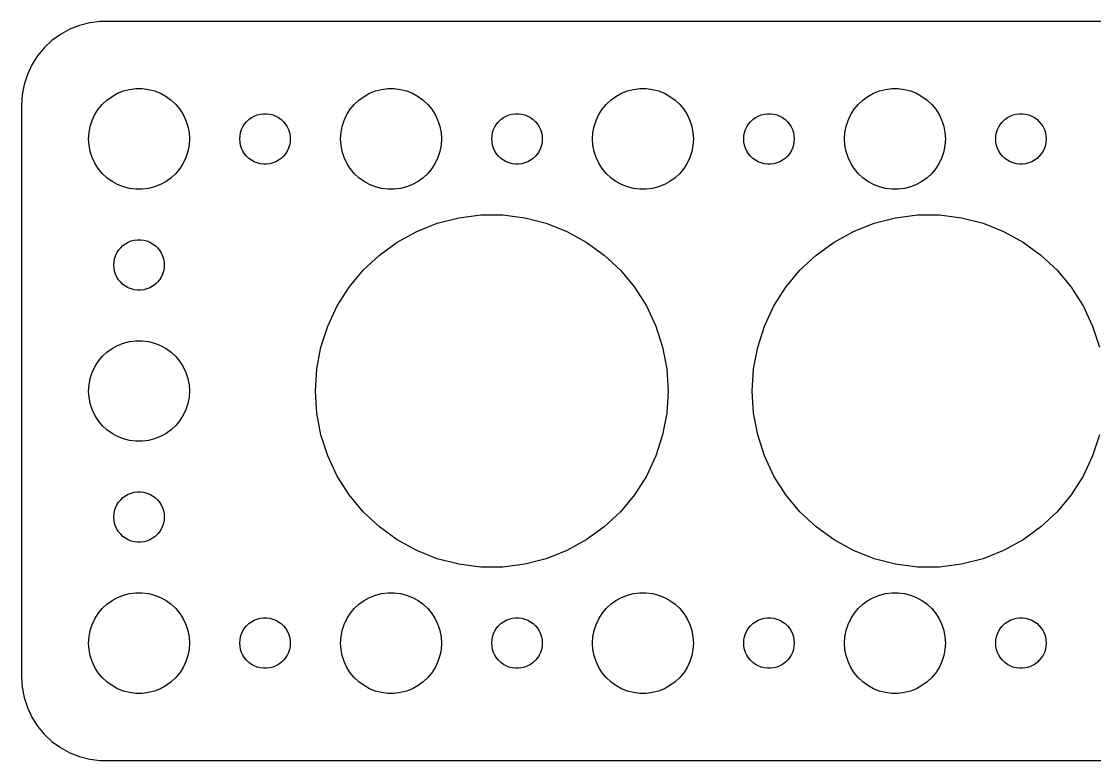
# Model space of a CAD drawing. Header units: metres. Extents: x -67 to 67, y 32 to 76.
# Drawn here: x -67 to -3.1, y 32 to 76 of the extents above; entities that cross this region are included whole.
import ezdxf

# ---------------------------------------------------------------- set-up
doc = ezdxf.new("R2010")
doc.units = ezdxf.units.M

msp = doc.modelspace()

# ---------------------------------------------------------------- linework, layer by layer
for p, q in [((-64.1289, 75.5241), (-64.6791, 75.2216)), ((-63.5451, 75.7553), (-64.1289, 75.5241)), ((-62.9369, 75.9114), (-63.5451, 75.7553)), ((-62.3139, 75.9901), (-62.9369, 75.9114)), ((62.3139, 75.9901), (-62.3139, 75.9901)), ((-65.1871, 74.8526), (-65.6448, 74.4227)), ((-64.6791, 75.2216), (-65.1871, 74.8526)), ((-65.6448, 74.4227), (-66.0451, 73.9389)), ((-66.0451, 73.9389), (-66.3815, 73.4088)), ((-66.6489, 72.8406), (-66.8429, 72.2434)), ((-66.3815, 73.4088), (-66.6489, 72.8406)), ((-66.8429, 72.2434), (-66.9606, 71.6267)), ((-66.9606, 71.6267), (-67, 71)), ((-61.6075, 71.533), (-61.2773, 71.7145)), ((-61.2773, 71.7145), (-60.927, 71.8532)), ((-60.927, 71.8532), (-60.5621, 71.9469)), ((-60.5621, 71.9469), (-60.1884, 71.9941)), ((-60.1884, 71.9941), (-59.8116, 71.9941)), ((-59.8116, 71.9941), (-59.4379, 71.9469)), ((-59.4379, 71.9469), (-59.0729, 71.8532)), ((-59.0729, 71.8532), (-58.7227, 71.7145)), ((-58.7227, 71.7145), (-58.3925, 71.533)), ((-46.6075, 71.533), (-46.2773, 71.7145)), ((-46.2773, 71.7145), (-45.927, 71.8532)), ((-45.927, 71.8532), (-45.5621, 71.9469)), ((-45.5621, 71.9469), (-45.1884, 71.9941)), ((-45.1884, 71.9941), (-44.8116, 71.9941)), ((-44.8116, 71.9941), (-44.4379, 71.9469)), ((-44.4379, 71.9469), (-44.0729, 71.8532)), ((-44.0729, 71.8532), (-43.7227, 71.7145)), ((-43.7227, 71.7145), (-43.3925, 71.533)), ((-31.6075, 71.533), (-31.2773, 71.7145)), ((-31.2773, 71.7145), (-30.927, 71.8532)), ((-30.927, 71.8532), (-30.5621, 71.9469)), ((-30.5621, 71.9469), (-30.1884, 71.9941)), ((-30.1884, 71.9941), (-29.8116, 71.9941)), ((-29.8116, 71.9941), (-29.4379, 71.9469)), ((-29.4379, 71.9469), (-29.0729, 71.8532)), ((-29.0729, 71.8532), (-28.7227, 71.7145)), ((-28.7227, 71.7145), (-28.3925, 71.533)), ((-16.6075, 71.533), (-16.2773, 71.7145)), ((-16.2773, 71.7145), (-15.927, 71.8532)), ((-15.927, 71.8532), (-15.5621, 71.9469)), ((-15.5621, 71.9469), (-15.1884, 71.9941)), ((-15.1884, 71.9941), (-14.8116, 71.9941)), ((-14.8116, 71.9941), (-14.4379, 71.9469)), ((-14.4379, 71.9469), (-14.0729, 71.8532)), ((-14.0729, 71.8532), (-13.7227, 71.7145)), ((-13.7227, 71.7145), (-13.3925, 71.533)), ((-67, 71), (-67, 37)), ((-62.427, 70.7634), (-62.1869, 71.0536)), ((-62.1869, 71.0536), (-61.9123, 71.3115)), ((-61.9123, 71.3115), (-61.6075, 71.533)), ((-58.3925, 71.533), (-58.0877, 71.3115)), ((-58.0877, 71.3115), (-57.8131, 71.0536)), ((-57.8131, 71.0536), (-57.5729, 70.7634)), ((-47.427, 70.7634), (-47.1869, 71.0536)), ((-47.1869, 71.0536), (-46.9123, 71.3115)), ((-46.9123, 71.3115), (-46.6075, 71.533)), ((-43.3925, 71.533), (-43.0877, 71.3115)), ((-43.0877, 71.3115), (-42.8131, 71.0536)), ((-42.8131, 71.0536), (-42.5729, 70.7634)), ((-32.427, 70.7634), (-32.1869, 71.0536)), ((-32.1869, 71.0536), (-31.9123, 71.3115)), ((-31.9123, 71.3115), (-31.6075, 71.533)), ((-28.3925, 71.533), (-28.0877, 71.3115)), ((-28.0877, 71.3115), (-27.8131, 71.0536)), ((-27.8131, 71.0536), (-27.5729, 70.7634)), ((-17.427, 70.7634), (-17.1869, 71.0536)), ((-17.1869, 71.0536), (-16.9123, 71.3115)), ((-16.9123, 71.3115), (-16.6075, 71.533)), ((-13.3925, 71.533), (-13.0877, 71.3115)), ((-13.0877, 71.3115), (-12.8131, 71.0536)), ((-12.8131, 71.0536), (-12.5729, 70.7634)), ((-62.7893, 70.1044), (-62.6289, 70.4453)), ((-62.6289, 70.4453), (-62.427, 70.7634)), ((-57.5729, 70.7634), (-57.3711, 70.4453)), ((-57.3711, 70.4453), (-57.2107, 70.1044)), ((-53.3037, 70.2665), (-53.1387, 70.3572)), ((-53.1387, 70.3572), (-52.9635, 70.4266)), ((-52.9635, 70.4266), (-52.7811, 70.4734)), ((-52.7811, 70.4734), (-52.5942, 70.497)), ((-52.5942, 70.497), (-52.4058, 70.497)), ((-52.4058, 70.497), (-52.2189, 70.4734)), ((-52.2189, 70.4734), (-52.0365, 70.4266)), ((-52.0365, 70.4266), (-51.8613, 70.3572)), ((-51.8613, 70.3572), (-51.6963, 70.2665)), ((-47.7893, 70.1044), (-47.6289, 70.4453)), ((-47.6289, 70.4453), (-47.427, 70.7634)), ((-42.5729, 70.7634), (-42.3711, 70.4453)), ((-42.3711, 70.4453), (-42.2107, 70.1044)), ((-38.3037, 70.2665), (-38.1387, 70.3572)), ((-38.1387, 70.3572), (-37.9635, 70.4266)), ((-37.9635, 70.4266), (-37.7811, 70.4734)), ((-37.7811, 70.4734), (-37.5942, 70.497)), ((-37.5942, 70.497), (-37.4058, 70.497)), ((-37.4058, 70.497), (-37.2189, 70.4734)), ((-37.2189, 70.4734), (-37.0365, 70.4266)), ((-37.0365, 70.4266), (-36.8613, 70.3572)), ((-36.8613, 70.3572), (-36.6963, 70.2665)), ((-32.7893, 70.1044), (-32.6289, 70.4453)), ((-32.6289, 70.4453), (-32.427, 70.7634)), ((-27.5729, 70.7634), (-27.3711, 70.4453)), ((-27.3711, 70.4453), (-27.2107, 70.1044)), ((-23.3037, 70.2665), (-23.1387, 70.3572)), ((-23.1387, 70.3572), (-22.9635, 70.4266)), ((-22.9635, 70.4266), (-22.7811, 70.4734)), ((-22.7811, 70.4734), (-22.5942, 70.497)), ((-22.5942, 70.497), (-22.4058, 70.497)), ((-22.4058, 70.497), (-22.2189, 70.4734)), ((-22.2189, 70.4734), (-22.0365, 70.4266)), ((-22.0365, 70.4266), (-21.8613, 70.3572)), ((-21.8613, 70.3572), (-21.6963, 70.2665)), ((-17.7893, 70.1044), (-17.6289, 70.4453)), ((-17.6289, 70.4453), (-17.427, 70.7634)), ((-12.5729, 70.7634), (-12.3711, 70.4453)), ((-12.3711, 70.4453), (-12.2107, 70.1044)), ((-8.30373, 70.2665), (-8.13866, 70.3572)), ((-8.13866, 70.3572), (-7.96352, 70.4266)), ((-7.96352, 70.4266), (-7.78107, 70.4734)), ((-7.78107, 70.4734), (-7.59418, 70.497)), ((-7.59418, 70.497), (-7.40581, 70.497)), ((-7.40581, 70.497), (-7.21892, 70.4734)), ((-7.21892, 70.4734), (-7.03647, 70.4266)), ((-7.03647, 70.4266), (-6.86133, 70.3572)), ((-6.86133, 70.3572), (-6.69626, 70.2665)), ((-62.9763, 69.376), (-62.9057, 69.7461)), ((-62.9057, 69.7461), (-62.7893, 70.1044)), ((-57.2107, 70.1044), (-57.0942, 69.7461)), ((-57.0942, 69.7461), (-57.0237, 69.376)), ((-53.8947, 69.5522), (-53.8145, 69.7226)), ((-53.8145, 69.7226), (-53.7135, 69.8817)), ((-53.7135, 69.8817), (-53.5934, 70.0268)), ((-53.5934, 70.0268), (-53.4561, 70.1558)), ((-53.4561, 70.1558), (-53.3037, 70.2665)), ((-51.6963, 70.2665), (-51.5439, 70.1558)), ((-51.5439, 70.1558), (-51.4065, 70.0268)), ((-51.4065, 70.0268), (-51.2865, 69.8817)), ((-51.2865, 69.8817), (-51.1855, 69.7226)), ((-51.1855, 69.7226), (-51.1053, 69.5522)), ((-47.9763, 69.376), (-47.9057, 69.7461)), ((-47.9057, 69.7461), (-47.7893, 70.1044)), ((-42.2107, 70.1044), (-42.0942, 69.7461)), ((-42.0942, 69.7461), (-42.0237, 69.376)), ((-38.8947, 69.5522), (-38.8145, 69.7226)), ((-38.8145, 69.7226), (-38.7135, 69.8817)), ((-38.7135, 69.8817), (-38.5934, 70.0268)), ((-38.5934, 70.0268), (-38.4561, 70.1558)), ((-38.4561, 70.1558), (-38.3037, 70.2665)), ((-36.6963, 70.2665), (-36.5439, 70.1558)), ((-36.5439, 70.1558), (-36.4065, 70.0268)), ((-36.4065, 70.0268), (-36.2865, 69.8817)), ((-36.2865, 69.8817), (-36.1855, 69.7226)), ((-36.1855, 69.7226), (-36.1053, 69.5522)), ((-32.9763, 69.376), (-32.9057, 69.7461)), ((-32.9057, 69.7461), (-32.7893, 70.1044)), ((-27.2107, 70.1044), (-27.0942, 69.7461)), ((-27.0942, 69.7461), (-27.0237, 69.376)), ((-23.8947, 69.5522), (-23.8145, 69.7226)), ((-23.8145, 69.7226), (-23.7135, 69.8817)), ((-23.7135, 69.8817), (-23.5934, 70.0268)), ((-23.5934, 70.0268), (-23.4561, 70.1558)), ((-23.4561, 70.1558), (-23.3037, 70.2665)), ((-21.6963, 70.2665), (-21.5439, 70.1558)), ((-21.5439, 70.1558), (-21.4065, 70.0268)), ((-21.4065, 70.0268), (-21.2865, 69.8817)), ((-21.2865, 69.8817), (-21.1855, 69.7226)), ((-21.1855, 69.7226), (-21.1053, 69.5522)), ((-17.9763, 69.376), (-17.9057, 69.7461)), ((-17.9057, 69.7461), (-17.7893, 70.1044)), ((-12.2107, 70.1044), (-12.0942, 69.7461)), ((-12.0942, 69.7461), (-12.0237, 69.376)), ((-8.89465, 69.5522), (-8.81445, 69.7226)), ((-8.81445, 69.7226), (-8.71352, 69.8817)), ((-8.71352, 69.8817), (-8.59344, 70.0268)), ((-8.59344, 70.0268), (-8.45613, 70.1558)), ((-8.45613, 70.1558), (-8.30373, 70.2665)), ((-6.69626, 70.2665), (-6.54385, 70.1558)), ((-6.54385, 70.1558), (-6.40654, 70.0268)), ((-6.40654, 70.0268), (-6.28647, 69.8817)), ((-6.28647, 69.8817), (-6.18553, 69.7226)), ((-6.18553, 69.7226), (-6.10533, 69.5522)), ((-63, 69), (-62.9763, 69.376)), ((-62.9763, 68.624), (-63, 69)), ((-57.0237, 69.376), (-57, 69)), ((-57, 69), (-57.0237, 68.624)), ((-54, 69), (-53.9882, 69.188)), ((-53.9882, 68.812), (-54, 69)), ((-53.9882, 69.188), (-53.9529, 69.373)), ((-53.9529, 69.373), (-53.8947, 69.5522)), ((-51.1053, 69.5522), (-51.0471, 69.373)), ((-51.0471, 69.373), (-51.0118, 69.188)), ((-51.0118, 69.188), (-51, 69)), ((-51, 69), (-51.0118, 68.812)), ((-48, 69), (-47.9763, 69.376)), ((-47.9763, 68.624), (-48, 69)), ((-42.0237, 69.376), (-42, 69)), ((-42, 69), (-42.0237, 68.624)), ((-39, 69), (-38.9882, 69.188)), ((-38.9882, 68.812), (-39, 69)), ((-38.9882, 69.188), (-38.9529, 69.373)), ((-38.9529, 69.373), (-38.8947, 69.5522)), ((-36.1053, 69.5522), (-36.0471, 69.373)), ((-36.0471, 69.373), (-36.0118, 69.188)), ((-36.0118, 69.188), (-36, 69)), ((-36, 69), (-36.0118, 68.812)), ((-33, 69), (-32.9763, 69.376)), ((-32.9763, 68.624), (-33, 69)), ((-27.0237, 69.376), (-27, 69)), ((-27, 69), (-27.0237, 68.624)), ((-24, 69), (-23.9882, 69.188)), ((-23.9882, 68.812), (-24, 69)), ((-23.9882, 69.188), (-23.9529, 69.373)), ((-23.9529, 69.373), (-23.8947, 69.5522)), ((-21.1053, 69.5522), (-21.0471, 69.373)), ((-21.0471, 69.373), (-21.0118, 69.188)), ((-21.0118, 69.188), (-21, 69)), ((-21, 69), (-21.0118, 68.812)), ((-18, 69), (-17.9763, 69.376)), ((-17.9763, 68.624), (-18, 69)), ((-12.0237, 69.376), (-12, 69)), ((-12, 69), (-12.0237, 68.624)), ((-9, 69), (-8.98816, 69.188)), ((-8.98816, 68.812), (-9, 69)), ((-8.98816, 69.188), (-8.95287, 69.373)), ((-8.95287, 69.373), (-8.89465, 69.5522)), ((-6.10533, 69.5522), (-6.04712, 69.373)), ((-6.04712, 69.373), (-6.01183, 69.188)), ((-6.01183, 69.188), (-6, 69)), ((-6, 69), (-6.01183, 68.812)), ((-62.9057, 68.2539), (-62.9763, 68.624)), ((-57.0237, 68.624), (-57.0942, 68.2539)), ((-53.9529, 68.627), (-53.9882, 68.812)), ((-53.8947, 68.4478), (-53.9529, 68.627)), ((-53.8145, 68.2774), (-53.8947, 68.4478)), ((-51.1053, 68.4478), (-51.1855, 68.2774)), ((-51.0471, 68.627), (-51.1053, 68.4478)), ((-51.0118, 68.812), (-51.0471, 68.627)), ((-47.9057, 68.2539), (-47.9763, 68.624)), ((-42.0237, 68.624), (-42.0942, 68.2539)), ((-38.9529, 68.627), (-38.9882, 68.812)), ((-38.8947, 68.4478), (-38.9529, 68.627)), ((-38.8145, 68.2774), (-38.8947, 68.4478)), ((-36.1053, 68.4478), (-36.1855, 68.2774)), ((-36.0471, 68.627), (-36.1053, 68.4478)), ((-36.0118, 68.812), (-36.0471, 68.627)), ((-32.9057, 68.2539), (-32.9763, 68.624)), ((-27.0237, 68.624), (-27.0942, 68.2539)), ((-23.9529, 68.627), (-23.9882, 68.812)), ((-23.8947, 68.4478), (-23.9529, 68.627)), ((-23.8145, 68.2774), (-23.8947, 68.4478)), ((-21.1053, 68.4478), (-21.1855, 68.2774)), ((-21.0471, 68.627), (-21.1053, 68.4478)), ((-21.0118, 68.812), (-21.0471, 68.627)), ((-17.9057, 68.2539), (-17.9763, 68.624)), ((-12.0237, 68.624), (-12.0942, 68.2539)), ((-8.95287, 68.627), (-8.98816, 68.812)), ((-8.89465, 68.4478), (-8.95287, 68.627)), ((-8.81445, 68.2774), (-8.89465, 68.4478)), ((-6.10533, 68.4478), (-6.18553, 68.2774)), ((-6.04712, 68.627), (-6.10533, 68.4478)), ((-6.01183, 68.812), (-6.04712, 68.627)), ((-62.7893, 67.8956), (-62.9057, 68.2539)), ((-62.6289, 67.5547), (-62.7893, 67.8956)), ((-57.2107, 67.8956), (-57.3711, 67.5547)), ((-57.0942, 68.2539), (-57.2107, 67.8956)), ((-53.7135, 68.1183), (-53.8145, 68.2774)), ((-53.5934, 67.9732), (-53.7135, 68.1183)), ((-53.4561, 67.8442), (-53.5934, 67.9732)), ((-53.3037, 67.7335), (-53.4561, 67.8442)), ((-53.1387, 67.6427), (-53.3037, 67.7335)), ((-51.6963, 67.7335), (-51.8613, 67.6427)), ((-51.5439, 67.8442), (-51.6963, 67.7335)), ((-51.4065, 67.9732), (-51.5439, 67.8442)), ((-51.2865, 68.1183), (-51.4065, 67.9732)), ((-51.1855, 68.2774), (-51.2865, 68.1183)), ((-47.7893, 67.8956), (-47.9057, 68.2539)), ((-47.6289, 67.5547), (-47.7893, 67.8956)), ((-42.2107, 67.8956), (-42.3711, 67.5547)), ((-42.0942, 68.2539), (-42.2107, 67.8956)), ((-38.7135, 68.1183), (-38.8145, 68.2774)), ((-38.5934, 67.9732), (-38.7135, 68.1183)), ((-38.4561, 67.8442), (-38.5934, 67.9732)), ((-38.3037, 67.7335), (-38.4561, 67.8442)), ((-38.1387, 67.6427), (-38.3037, 67.7335)), ((-36.6963, 67.7335), (-36.8613, 67.6427)), ((-36.5439, 67.8442), (-36.6963, 67.7335)), ((-36.4065, 67.9732), (-36.5439, 67.8442)), ((-36.2865, 68.1183), (-36.4065, 67.9732)), ((-36.1855, 68.2774), (-36.2865, 68.1183)), ((-32.7893, 67.8956), (-32.9057, 68.2539)), ((-32.6289, 67.5547), (-32.7893, 67.8956)), ((-27.2107, 67.8956), (-27.3711, 67.5547)), ((-27.0942, 68.2539), (-27.2107, 67.8956)), ((-23.7135, 68.1183), (-23.8145, 68.2774)), ((-23.5934, 67.9732), (-23.7135, 68.1183)), ((-23.4561, 67.8442), (-23.5934, 67.9732)), ((-23.3037, 67.7335), (-23.4561, 67.8442)), ((-23.1387, 67.6427), (-23.3037, 67.7335)), ((-21.6963, 67.7335), (-21.8613, 67.6427)), ((-21.5439, 67.8442), (-21.6963, 67.7335)), ((-21.4065, 67.9732), (-21.5439, 67.8442)), ((-21.2865, 68.1183), (-21.4065, 67.9732)), ((-21.1855, 68.2774), (-21.2865, 68.1183)), ((-17.7893, 67.8956), (-17.9057, 68.2539)), ((-17.6289, 67.5547), (-17.7893, 67.8956)), ((-12.2107, 67.8956), (-12.3711, 67.5547)), ((-12.0942, 68.2539), (-12.2107, 67.8956)), ((-8.71352, 68.1183), (-8.81445, 68.2774)), ((-8.59344, 67.9732), (-8.71352, 68.1183)), ((-8.45613, 67.8442), (-8.59344, 67.9732)), ((-8.30373, 67.7335), (-8.45613, 67.8442)), ((-8.13866, 67.6427), (-8.30373, 67.7335)), ((-6.69626, 67.7335), (-6.86133, 67.6427)), ((-6.54385, 67.8442), (-6.69626, 67.7335)), ((-6.40654, 67.9732), (-6.54385, 67.8442)), ((-6.28647, 68.1183), (-6.40654, 67.9732)), ((-6.18553, 68.2774), (-6.28647, 68.1183)), ((-62.427, 67.2366), (-62.6289, 67.5547)), ((-62.1869, 66.9464), (-62.427, 67.2366)), ((-57.5729, 67.2366), (-57.8131, 66.9464)), ((-57.3711, 67.5547), (-57.5729, 67.2366)), ((-52.9635, 67.5734), (-53.1387, 67.6427)), ((-52.7811, 67.5266), (-52.9635, 67.5734)), ((-52.5942, 67.5029), (-52.7811, 67.5266)), ((-52.4058, 67.5029), (-52.5942, 67.5029)), ((-52.2189, 67.5266), (-52.4058, 67.5029)), ((-52.0365, 67.5734), (-52.2189, 67.5266)), ((-51.8613, 67.6427), (-52.0365, 67.5734)), ((-47.427, 67.2366), (-47.6289, 67.5547)), ((-47.1869, 66.9464), (-47.427, 67.2366)), ((-42.5729, 67.2366), (-42.8131, 66.9464)), ((-42.3711, 67.5547), (-42.5729, 67.2366)), ((-37.9635, 67.5734), (-38.1387, 67.6427)), ((-37.7811, 67.5266), (-37.9635, 67.5734)), ((-37.5942, 67.5029), (-37.7811, 67.5266)), ((-37.4058, 67.5029), (-37.5942, 67.5029)), ((-37.2189, 67.5266), (-37.4058, 67.5029)), ((-37.0365, 67.5734), (-37.2189, 67.5266)), ((-36.8613, 67.6427), (-37.0365, 67.5734)), ((-32.427, 67.2366), (-32.6289, 67.5547)), ((-32.1869, 66.9464), (-32.427, 67.2366)), ((-27.5729, 67.2366), (-27.8131, 66.9464)), ((-27.3711, 67.5547), (-27.5729, 67.2366)), ((-22.9635, 67.5734), (-23.1387, 67.6427)), ((-22.7811, 67.5266), (-22.9635, 67.5734)), ((-22.5942, 67.5029), (-22.7811, 67.5266)), ((-22.4058, 67.5029), (-22.5942, 67.5029)), ((-22.2189, 67.5266), (-22.4058, 67.5029)), ((-22.0365, 67.5734), (-22.2189, 67.5266)), ((-21.8613, 67.6427), (-22.0365, 67.5734)), ((-17.427, 67.2366), (-17.6289, 67.5547)), ((-17.1869, 66.9464), (-17.427, 67.2366)), ((-12.5729, 67.2366), (-12.8131, 66.9464)), ((-12.3711, 67.5547), (-12.5729, 67.2366)), ((-7.96352, 67.5734), (-8.13866, 67.6427)), ((-7.78107, 67.5266), (-7.96352, 67.5734)), ((-7.59418, 67.5029), (-7.78107, 67.5266)), ((-7.40581, 67.5029), (-7.59418, 67.5029)), ((-7.21892, 67.5266), (-7.40581, 67.5029)), ((-7.03647, 67.5734), (-7.21892, 67.5266)), ((-6.86133, 67.6427), (-7.03647, 67.5734)), ((-61.9123, 66.6884), (-62.1869, 66.9464)), ((-61.6075, 66.467), (-61.9123, 66.6884)), ((-61.2773, 66.2855), (-61.6075, 66.467)), ((-58.3925, 66.467), (-58.7227, 66.2855)), ((-58.0877, 66.6884), (-58.3925, 66.467)), ((-57.8131, 66.9464), (-58.0877, 66.6884)), ((-46.9123, 66.6884), (-47.1869, 66.9464)), ((-46.6075, 66.467), (-46.9123, 66.6884)), ((-46.2773, 66.2855), (-46.6075, 66.467)), ((-43.3925, 66.467), (-43.7227, 66.2855)), ((-43.0877, 66.6884), (-43.3925, 66.467)), ((-42.8131, 66.9464), (-43.0877, 66.6884)), ((-31.9123, 66.6884), (-32.1869, 66.9464)), ((-31.6075, 66.467), (-31.9123, 66.6884)), ((-31.2773, 66.2855), (-31.6075, 66.467)), ((-28.3925, 66.467), (-28.7227, 66.2855)), ((-28.0877, 66.6884), (-28.3925, 66.467)), ((-27.8131, 66.9464), (-28.0877, 66.6884)), ((-16.9123, 66.6884), (-17.1869, 66.9464)), ((-16.6075, 66.467), (-16.9123, 66.6884)), ((-16.2773, 66.2855), (-16.6075, 66.467)), ((-13.3925, 66.467), (-13.7227, 66.2855)), ((-13.0877, 66.6884), (-13.3925, 66.467)), ((-12.8131, 66.9464), (-13.0877, 66.6884)), ((-60.927, 66.1468), (-61.2773, 66.2855)), ((-60.5621, 66.0531), (-60.927, 66.1468)), ((-60.1884, 66.0059), (-60.5621, 66.0531)), ((-59.8116, 66.0059), (-60.1884, 66.0059)), ((-59.4379, 66.0531), (-59.8116, 66.0059)), ((-59.0729, 66.1468), (-59.4379, 66.0531)), ((-58.7227, 66.2855), (-59.0729, 66.1468)), ((-45.927, 66.1468), (-46.2773, 66.2855)), ((-45.5621, 66.0531), (-45.927, 66.1468)), ((-45.1884, 66.0059), (-45.5621, 66.0531)), ((-44.8116, 66.0059), (-45.1884, 66.0059)), ((-44.4379, 66.0531), (-44.8116, 66.0059)), ((-44.0729, 66.1468), (-44.4379, 66.0531)), ((-43.7227, 66.2855), (-44.0729, 66.1468)), ((-30.927, 66.1468), (-31.2773, 66.2855)), ((-30.5621, 66.0531), (-30.927, 66.1468)), ((-30.1884, 66.0059), (-30.5621, 66.0531)), ((-29.8116, 66.0059), (-30.1884, 66.0059)), ((-29.4379, 66.0531), (-29.8116, 66.0059)), ((-29.0729, 66.1468), (-29.4379, 66.0531)), ((-28.7227, 66.2855), (-29.0729, 66.1468)), ((-15.927, 66.1468), (-16.2773, 66.2855)), ((-15.5621, 66.0531), (-15.927, 66.1468)), ((-15.1884, 66.0059), (-15.5621, 66.0531)), ((-14.8116, 66.0059), (-15.1884, 66.0059)), ((-14.4379, 66.0531), (-14.8116, 66.0059)), ((-14.0729, 66.1468), (-14.4379, 66.0531)), ((-13.7227, 66.2855), (-14.0729, 66.1468)), ((-43.4707, 63.5007), (-42.2447, 63.9861)), ((-42.2447, 63.9861), (-40.9675, 64.314)), ((-40.9675, 64.314), (-39.6593, 64.4793)), ((-39.6593, 64.4793), (-38.3407, 64.4793)), ((-38.3407, 64.4793), (-37.0325, 64.314)), ((-37.0325, 64.314), (-35.7553, 63.9861)), ((-35.7553, 63.9861), (-34.5293, 63.5007)), ((-17.4707, 63.5007), (-16.2447, 63.9861)), ((-16.2447, 63.9861), (-14.9675, 64.314)), ((-14.9675, 64.314), (-13.6593, 64.4793)), ((-13.6593, 64.4793), (-12.3407, 64.4793)), ((-12.3407, 64.4793), (-11.0325, 64.314)), ((-11.0325, 64.314), (-9.75531, 63.9861)), ((-9.75531, 63.9861), (-8.52931, 63.5007)), ((-44.6262, 62.8654), (-43.4707, 63.5007)), ((-34.5293, 63.5007), (-33.3738, 62.8654)), ((-18.6262, 62.8654), (-17.4707, 63.5007)), ((-8.52931, 63.5007), (-7.37381, 62.8654)), ((-61.0934, 62.5268), (-60.9561, 62.6558)), ((-60.9561, 62.6558), (-60.8037, 62.7665)), ((-60.8037, 62.7665), (-60.6387, 62.8572)), ((-60.6387, 62.8572), (-60.4635, 62.9266)), ((-60.4635, 62.9266), (-60.2811, 62.9734)), ((-60.2811, 62.9734), (-60.0942, 62.997)), ((-60.0942, 62.997), (-59.9058, 62.997)), ((-59.9058, 62.997), (-59.7189, 62.9734)), ((-59.7189, 62.9734), (-59.5365, 62.9266)), ((-59.5365, 62.9266), (-59.3613, 62.8572)), ((-59.3613, 62.8572), (-59.1963, 62.7665)), ((-59.1963, 62.7665), (-59.0439, 62.6558)), ((-59.0439, 62.6558), (-58.9065, 62.5268)), ((-45.6929, 62.0904), (-44.6262, 62.8654)), ((-33.3738, 62.8654), (-32.307, 62.0904)), ((-19.6929, 62.0904), (-18.6262, 62.8654)), ((-7.37381, 62.8654), (-6.30704, 62.0904)), ((-61.4529, 61.873), (-61.3947, 62.0522)), ((-61.3947, 62.0522), (-61.3145, 62.2226)), ((-61.3145, 62.2226), (-61.2135, 62.3817)), ((-61.2135, 62.3817), (-61.0934, 62.5268)), ((-58.9065, 62.5268), (-58.7865, 62.3817)), ((-58.7865, 62.3817), (-58.6855, 62.2226)), ((-58.6855, 62.2226), (-58.6053, 62.0522)), ((-58.6053, 62.0522), (-58.5471, 61.873)), ((-46.6542, 61.1877), (-45.6929, 62.0904)), ((-32.307, 62.0904), (-31.3458, 61.1877)), ((-20.6542, 61.1877), (-19.6929, 62.0904)), ((-6.30704, 62.0904), (-5.34583, 61.1877)), ((-61.5, 61.5), (-61.4882, 61.688)), ((-61.4882, 61.312), (-61.5, 61.5)), ((-61.4882, 61.688), (-61.4529, 61.873)), ((-58.5471, 61.873), (-58.5118, 61.688)), ((-58.5118, 61.688), (-58.5, 61.5)), ((-58.5, 61.5), (-58.5118, 61.312)), ((-61.4529, 61.127), (-61.4882, 61.312)), ((-61.3947, 60.9478), (-61.4529, 61.127)), ((-61.3145, 60.7774), (-61.3947, 60.9478)), ((-61.2135, 60.6183), (-61.3145, 60.7774)), ((-58.6855, 60.7774), (-58.7865, 60.6183)), ((-58.6053, 60.9478), (-58.6855, 60.7774)), ((-58.5471, 61.127), (-58.6053, 60.9478)), ((-58.5118, 61.312), (-58.5471, 61.127)), ((-47.4947, 60.1717), (-46.6542, 61.1877)), ((-31.3458, 61.1877), (-30.5053, 60.1717)), ((-21.4947, 60.1717), (-20.6542, 61.1877)), ((-5.34583, 61.1877), (-4.50531, 60.1717)), ((-61.0934, 60.4732), (-61.2135, 60.6183)), ((-60.9561, 60.3442), (-61.0934, 60.4732)), ((-60.8037, 60.2335), (-60.9561, 60.3442)), ((-60.6387, 60.1427), (-60.8037, 60.2335)), ((-60.4635, 60.0734), (-60.6387, 60.1427)), ((-60.2811, 60.0266), (-60.4635, 60.0734)), ((-59.5365, 60.0734), (-59.7189, 60.0266)), ((-59.3613, 60.1427), (-59.5365, 60.0734)), ((-59.1963, 60.2335), (-59.3613, 60.1427)), ((-59.0439, 60.3442), (-59.1963, 60.2335)), ((-58.9065, 60.4732), (-59.0439, 60.3442)), ((-58.7865, 60.6183), (-58.9065, 60.4732)), ((-48.2012, 59.0584), (-47.4947, 60.1717)), ((-30.5053, 60.1717), (-29.7988, 59.0584)), ((-22.2012, 59.0584), (-21.4947, 60.1717)), ((-4.50531, 60.1717), (-3.79877, 59.0584)), ((-60.0942, 60.0029), (-60.2811, 60.0266)), ((-59.9058, 60.0029), (-60.0942, 60.0029)), ((-59.7189, 60.0266), (-59.9058, 60.0029)), ((-48.7626, 57.8653), (-48.2012, 59.0584)), ((-29.7988, 59.0584), (-29.2373, 57.8653)), ((-22.7626, 57.8653), (-22.2012, 59.0584)), ((-3.79877, 59.0584), (-3.23734, 57.8653)), ((-49.1701, 56.6112), (-48.7626, 57.8653)), ((-29.2373, 57.8653), (-28.8299, 56.6112)), ((-23.1701, 56.6112), (-22.7626, 57.8653)), ((-3.23734, 57.8653), (-2.82986, 56.6112)), ((-60.927, 56.8532), (-60.5621, 56.9469)), ((-60.5621, 56.9469), (-60.1884, 56.9941)), ((-60.1884, 56.9941), (-59.8116, 56.9941)), ((-59.8116, 56.9941), (-59.4379, 56.9469)), ((-59.4379, 56.9469), (-59.0729, 56.8532)), ((-62.1869, 56.0536), (-61.9123, 56.3115)), ((-61.9123, 56.3115), (-61.6075, 56.533)), ((-61.6075, 56.533), (-61.2773, 56.7145)), ((-61.2773, 56.7145), (-60.927, 56.8532)), ((-59.0729, 56.8532), (-58.7227, 56.7145)), ((-58.7227, 56.7145), (-58.3925, 56.533)), ((-58.3925, 56.533), (-58.0877, 56.3115)), ((-58.0877, 56.3115), (-57.8131, 56.0536)), ((-49.4172, 55.316), (-49.1701, 56.6112)), ((-28.8299, 56.6112), (-28.5828, 55.316)), ((-23.4172, 55.316), (-23.1701, 56.6112)), ((-62.6289, 55.4453), (-62.427, 55.7634)), ((-62.427, 55.7634), (-62.1869, 56.0536)), ((-57.8131, 56.0536), (-57.5729, 55.7634)), ((-57.5729, 55.7634), (-57.3711, 55.4453)), ((-62.9057, 54.7461), (-62.7893, 55.1044)), ((-62.7893, 55.1044), (-62.6289, 55.4453)), ((-57.3711, 55.4453), (-57.2107, 55.1044)), ((-57.2107, 55.1044), (-57.0942, 54.7461)), ((-49.5, 54), (-49.4172, 55.316)), ((-28.5828, 55.316), (-28.5, 54)), ((-23.5, 54), (-23.4172, 55.316)), ((-63, 54), (-62.9763, 54.376)), ((-62.9763, 54.376), (-62.9057, 54.7461)), ((-57.0942, 54.7461), (-57.0237, 54.376)), ((-57.0237, 54.376), (-57, 54)), ((-62.9763, 53.624), (-63, 54)), ((-57, 54), (-57.0237, 53.624)), ((-49.4172, 52.684), (-49.5, 54)), ((-28.5, 54), (-28.5828, 52.684)), ((-23.4172, 52.684), (-23.5, 54)), ((-62.9057, 53.2539), (-62.9763, 53.624)), ((-62.7893, 52.8956), (-62.9057, 53.2539)), ((-57.0942, 53.2539), (-57.2107, 52.8956)), ((-57.0237, 53.624), (-57.0942, 53.2539)), ((-62.6289, 52.5547), (-62.7893, 52.8956)), ((-62.427, 52.2366), (-62.6289, 52.5547)), ((-57.3711, 52.5547), (-57.5729, 52.2366)), ((-57.2107, 52.8956), (-57.3711, 52.5547)), ((-49.1701, 51.3888), (-49.4172, 52.684)), ((-28.5828, 52.684), (-28.8299, 51.3888)), ((-23.1701, 51.3888), (-23.4172, 52.684)), ((-62.1869, 51.9464), (-62.427, 52.2366)), ((-61.9123, 51.6885), (-62.1869, 51.9464)), ((-57.8131, 51.9464), (-58.0877, 51.6885)), ((-57.5729, 52.2366), (-57.8131, 51.9464)), ((-61.6075, 51.467), (-61.9123, 51.6885)), ((-61.2773, 51.2855), (-61.6075, 51.467)), ((-60.927, 51.1468), (-61.2773, 51.2855)), ((-60.5621, 51.0531), (-60.927, 51.1468)), ((-59.0729, 51.1468), (-59.4379, 51.0531)), ((-58.7227, 51.2855), (-59.0729, 51.1468)), ((-58.3925, 51.467), (-58.7227, 51.2855)), ((-58.0877, 51.6885), (-58.3925, 51.467)), ((-48.7626, 50.1347), (-49.1701, 51.3888)), ((-28.8299, 51.3888), (-29.2373, 50.1347)), ((-22.7626, 50.1347), (-23.1701, 51.3888)), ((-2.82986, 51.3888), (-3.23734, 50.1347)), ((-60.1884, 51.0059), (-60.5621, 51.0531)), ((-59.8116, 51.0059), (-60.1884, 51.0059)), ((-59.4379, 51.0531), (-59.8116, 51.0059)), ((-48.2012, 48.9416), (-48.7626, 50.1347)), ((-29.2373, 50.1347), (-29.7988, 48.9416)), ((-22.2012, 48.9416), (-22.7626, 50.1347)), ((-3.23734, 50.1347), (-3.79877, 48.9416)), ((-47.4947, 47.8283), (-48.2012, 48.9416)), ((-29.7988, 48.9416), (-30.5053, 47.8283)), ((-21.4947, 47.8283), (-22.2012, 48.9416)), ((-3.79877, 48.9416), (-4.50531, 47.8283)), ((-60.6387, 47.8573), (-60.4635, 47.9266)), ((-60.4635, 47.9266), (-60.2811, 47.9734)), ((-60.2811, 47.9734), (-60.0942, 47.9971)), ((-60.0942, 47.9971), (-59.9058, 47.9971)), ((-59.9058, 47.9971), (-59.7189, 47.9734)), ((-59.7189, 47.9734), (-59.5365, 47.9266)), ((-59.5365, 47.9266), (-59.3613, 47.8573)), ((-61.3145, 47.2226), (-61.2135, 47.3817)), ((-61.2135, 47.3817), (-61.0934, 47.5268)), ((-61.0934, 47.5268), (-60.9561, 47.6558)), ((-60.9561, 47.6558), (-60.8037, 47.7665)), ((-60.8037, 47.7665), (-60.6387, 47.8573)), ((-59.3613, 47.8573), (-59.1963, 47.7665)), ((-59.1963, 47.7665), (-59.0439, 47.6558)), ((-59.0439, 47.6558), (-58.9065, 47.5268)), ((-58.9065, 47.5268), (-58.7865, 47.3817)), ((-58.7865, 47.3817), (-58.6855, 47.2226)), ((-46.6542, 46.8123), (-47.4947, 47.8283)), ((-30.5053, 47.8283), (-31.3458, 46.8123)), ((-20.6542, 46.8123), (-21.4947, 47.8283)), ((-4.50531, 47.8283), (-5.34583, 46.8123)), ((-61.5, 46.5), (-61.4882, 46.688)), ((-61.4882, 46.688), (-61.4529, 46.873)), ((-61.4529, 46.873), (-61.3947, 47.0522)), ((-61.3947, 47.0522), (-61.3145, 47.2226)), ((-58.6855, 47.2226), (-58.6053, 47.0522)), ((-58.6053, 47.0522), (-58.5471, 46.873)), ((-58.5471, 46.873), (-58.5118, 46.688)), ((-58.5118, 46.688), (-58.5, 46.5)), ((-45.6929, 45.9096), (-46.6542, 46.8123)), ((-31.3458, 46.8123), (-32.307, 45.9096)), ((-19.6929, 45.9096), (-20.6542, 46.8123)), ((-5.34583, 46.8123), (-6.30704, 45.9096)), ((-61.4882, 46.312), (-61.5, 46.5)), ((-61.4529, 46.127), (-61.4882, 46.312)), ((-61.3947, 45.9478), (-61.4529, 46.127)), ((-58.5471, 46.127), (-58.6053, 45.9478)), ((-58.5118, 46.312), (-58.5471, 46.127)), ((-58.5, 46.5), (-58.5118, 46.312)), ((-61.3145, 45.7774), (-61.3947, 45.9478)), ((-61.2135, 45.6183), (-61.3145, 45.7774)), ((-61.0934, 45.4732), (-61.2135, 45.6183)), ((-60.9561, 45.3442), (-61.0934, 45.4732)), ((-58.9065, 45.4732), (-59.0439, 45.3442)), ((-58.7865, 45.6183), (-58.9065, 45.4732)), ((-58.6855, 45.7774), (-58.7865, 45.6183)), ((-58.6053, 45.9478), (-58.6855, 45.7774)), ((-44.6262, 45.1346), (-45.6929, 45.9096)), ((-32.307, 45.9096), (-33.3738, 45.1346)), ((-18.6262, 45.1346), (-19.6929, 45.9096)), ((-6.30704, 45.9096), (-7.37381, 45.1346)), ((-60.8037, 45.2335), (-60.9561, 45.3442)), ((-60.6387, 45.1428), (-60.8037, 45.2335)), ((-60.4635, 45.0734), (-60.6387, 45.1428)), ((-60.2811, 45.0266), (-60.4635, 45.0734)), ((-60.0942, 45.003), (-60.2811, 45.0266)), ((-59.9058, 45.003), (-60.0942, 45.003)), ((-59.7189, 45.0266), (-59.9058, 45.003)), ((-59.5365, 45.0734), (-59.7189, 45.0266)), ((-59.3613, 45.1428), (-59.5365, 45.0734)), ((-59.1963, 45.2335), (-59.3613, 45.1428)), ((-59.0439, 45.3442), (-59.1963, 45.2335)), ((-43.4707, 44.4993), (-44.6262, 45.1346)), ((-33.3738, 45.1346), (-34.5293, 44.4993)), ((-17.4707, 44.4993), (-18.6262, 45.1346)), ((-7.37381, 45.1346), (-8.52931, 44.4993)), ((-42.2447, 44.0139), (-43.4707, 44.4993)), ((-34.5293, 44.4993), (-35.7553, 44.0139)), ((-16.2447, 44.0139), (-17.4707, 44.4993)), ((-8.52931, 44.4993), (-9.75531, 44.0139)), ((-40.9675, 43.686), (-42.2447, 44.0139)), ((-39.6593, 43.5207), (-40.9675, 43.686)), ((-38.3407, 43.5207), (-39.6593, 43.5207)), ((-37.0325, 43.686), (-38.3407, 43.5207)), ((-35.7553, 44.0139), (-37.0325, 43.686)), ((-14.9675, 43.686), (-16.2447, 44.0139)), ((-13.6593, 43.5207), (-14.9675, 43.686)), ((-12.3407, 43.5207), (-13.6593, 43.5207)), ((-11.0325, 43.686), (-12.3407, 43.5207)), ((-9.75531, 44.0139), (-11.0325, 43.686)), ((-61.9123, 41.3116), (-61.6075, 41.533)), ((-61.6075, 41.533), (-61.2773, 41.7145)), ((-61.2773, 41.7145), (-60.927, 41.8532)), ((-60.927, 41.8532), (-60.5621, 41.9469)), ((-60.5621, 41.9469), (-60.1884, 41.9941)), ((-60.1884, 41.9941), (-59.8116, 41.9941)), ((-59.8116, 41.9941), (-59.4379, 41.9469)), ((-59.4379, 41.9469), (-59.0729, 41.8532)), ((-59.0729, 41.8532), (-58.7227, 41.7145)), ((-58.7227, 41.7145), (-58.3925, 41.533)), ((-58.3925, 41.533), (-58.0877, 41.3116)), ((-46.9123, 41.3116), (-46.6075, 41.533)), ((-46.6075, 41.533), (-46.2773, 41.7145)), ((-46.2773, 41.7145), (-45.927, 41.8532)), ((-45.927, 41.8532), (-45.5621, 41.9469)), ((-45.5621, 41.9469), (-45.1884, 41.9941)), ((-45.1884, 41.9941), (-44.8116, 41.9941)), ((-44.8116, 41.9941), (-44.4379, 41.9469)), ((-44.4379, 41.9469), (-44.0729, 41.8532)), ((-44.0729, 41.8532), (-43.7227, 41.7145)), ((-43.7227, 41.7145), (-43.3925, 41.533)), ((-43.3925, 41.533), (-43.0877, 41.3116)), ((-31.9123, 41.3116), (-31.6075, 41.533)), ((-31.6075, 41.533), (-31.2773, 41.7145)), ((-31.2773, 41.7145), (-30.927, 41.8532)), ((-30.927, 41.8532), (-30.5621, 41.9469)), ((-30.5621, 41.9469), (-30.1884, 41.9941)), ((-30.1884, 41.9941), (-29.8116, 41.9941)), ((-29.8116, 41.9941), (-29.4379, 41.9469)), ((-29.4379, 41.9469), (-29.0729, 41.8532)), ((-29.0729, 41.8532), (-28.7227, 41.7145)), ((-28.7227, 41.7145), (-28.3925, 41.533)), ((-28.3925, 41.533), (-28.0877, 41.3116)), ((-16.9123, 41.3116), (-16.6075, 41.533)), ((-16.6075, 41.533), (-16.2773, 41.7145)), ((-16.2773, 41.7145), (-15.927, 41.8532)), ((-15.927, 41.8532), (-15.5621, 41.9469)), ((-15.5621, 41.9469), (-15.1884, 41.9941)), ((-15.1884, 41.9941), (-14.8116, 41.9941)), ((-14.8116, 41.9941), (-14.4379, 41.9469)), ((-14.4379, 41.9469), (-14.0729, 41.8532)), ((-14.0729, 41.8532), (-13.7227, 41.7145)), ((-13.7227, 41.7145), (-13.3925, 41.533)), ((-13.3925, 41.533), (-13.0877, 41.3116)), ((-62.427, 40.7634), (-62.1869, 41.0536)), ((-62.1869, 41.0536), (-61.9123, 41.3116)), ((-58.0877, 41.3116), (-57.8131, 41.0536)), ((-57.8131, 41.0536), (-57.5729, 40.7634)), ((-47.427, 40.7634), (-47.1869, 41.0536)), ((-47.1869, 41.0536), (-46.9123, 41.3116)), ((-43.0877, 41.3116), (-42.8131, 41.0536)), ((-42.8131, 41.0536), (-42.5729, 40.7634)), ((-32.427, 40.7634), (-32.1869, 41.0536)), ((-32.1869, 41.0536), (-31.9123, 41.3116)), ((-28.0877, 41.3116), (-27.8131, 41.0536)), ((-27.8131, 41.0536), (-27.5729, 40.7634)), ((-17.427, 40.7634), (-17.1869, 41.0536)), ((-17.1869, 41.0536), (-16.9123, 41.3116)), ((-13.0877, 41.3116), (-12.8131, 41.0536)), ((-12.8131, 41.0536), (-12.5729, 40.7634)), ((-62.7893, 40.1044), (-62.6289, 40.4453)), ((-62.6289, 40.4453), (-62.427, 40.7634)), ((-57.5729, 40.7634), (-57.3711, 40.4453)), ((-57.3711, 40.4453), (-57.2107, 40.1044)), ((-53.4561, 40.1558), (-53.3037, 40.2665)), ((-53.3037, 40.2665), (-53.1387, 40.3573)), ((-53.1387, 40.3573), (-52.9635, 40.4266)), ((-52.9635, 40.4266), (-52.7811, 40.4734)), ((-52.7811, 40.4734), (-52.5942, 40.4971)), ((-52.5942, 40.4971), (-52.4058, 40.4971)), ((-52.4058, 40.4971), (-52.2189, 40.4734)), ((-52.2189, 40.4734), (-52.0365, 40.4266)), ((-52.0365, 40.4266), (-51.8613, 40.3573)), ((-51.8613, 40.3573), (-51.6963, 40.2665)), ((-51.6963, 40.2665), (-51.5439, 40.1558)), ((-47.7893, 40.1044), (-47.6289, 40.4453)), ((-47.6289, 40.4453), (-47.427, 40.7634)), ((-42.5729, 40.7634), (-42.3711, 40.4453)), ((-42.3711, 40.4453), (-42.2107, 40.1044)), ((-38.4561, 40.1558), (-38.3037, 40.2665)), ((-38.3037, 40.2665), (-38.1387, 40.3573)), ((-38.1387, 40.3573), (-37.9635, 40.4266)), ((-37.9635, 40.4266), (-37.7811, 40.4734)), ((-37.7811, 40.4734), (-37.5942, 40.4971)), ((-37.5942, 40.4971), (-37.4058, 40.4971)), ((-37.4058, 40.4971), (-37.2189, 40.4734)), ((-37.2189, 40.4734), (-37.0365, 40.4266)), ((-37.0365, 40.4266), (-36.8613, 40.3573)), ((-36.8613, 40.3573), (-36.6963, 40.2665)), ((-36.6963, 40.2665), (-36.5439, 40.1558)), ((-32.7893, 40.1044), (-32.6289, 40.4453)), ((-32.6289, 40.4453), (-32.427, 40.7634)), ((-27.5729, 40.7634), (-27.3711, 40.4453)), ((-27.3711, 40.4453), (-27.2107, 40.1044)), ((-23.4561, 40.1558), (-23.3037, 40.2665)), ((-23.3037, 40.2665), (-23.1387, 40.3573)), ((-23.1387, 40.3573), (-22.9635, 40.4266)), ((-22.9635, 40.4266), (-22.7811, 40.4734)), ((-22.7811, 40.4734), (-22.5942, 40.4971)), ((-22.5942, 40.4971), (-22.4058, 40.4971)), ((-22.4058, 40.4971), (-22.2189, 40.4734)), ((-22.2189, 40.4734), (-22.0365, 40.4266)), ((-22.0365, 40.4266), (-21.8613, 40.3573)), ((-21.8613, 40.3573), (-21.6963, 40.2665)), ((-21.6963, 40.2665), (-21.5439, 40.1558)), ((-17.7893, 40.1044), (-17.6289, 40.4453)), ((-17.6289, 40.4453), (-17.427, 40.7634)), ((-12.5729, 40.7634), (-12.3711, 40.4453)), ((-12.3711, 40.4453), (-12.2107, 40.1044)), ((-8.45613, 40.1558), (-8.30373, 40.2665)), ((-8.30373, 40.2665), (-8.13866, 40.3573)), ((-8.13866, 40.3573), (-7.96352, 40.4266)), ((-7.96352, 40.4266), (-7.78107, 40.4734)), ((-7.78107, 40.4734), (-7.59418, 40.4971)), ((-7.59418, 40.4971), (-7.40581, 40.4971)), ((-7.40581, 40.4971), (-7.21892, 40.4734)), ((-7.21892, 40.4734), (-7.03647, 40.4266)), ((-7.03647, 40.4266), (-6.86133, 40.3573)), ((-6.86133, 40.3573), (-6.69626, 40.2665)), ((-6.69626, 40.2665), (-6.54385, 40.1558)), ((-62.9763, 39.376), (-62.9057, 39.7461)), ((-62.9057, 39.7461), (-62.7893, 40.1044)), ((-57.2107, 40.1044), (-57.0942, 39.7461)), ((-57.0942, 39.7461), (-57.0237, 39.376)), ((-53.8947, 39.5522), (-53.8145, 39.7226)), ((-53.8145, 39.7226), (-53.7135, 39.8817)), ((-53.7135, 39.8817), (-53.5934, 40.0268)), ((-53.5934, 40.0268), (-53.4561, 40.1558)), ((-51.5439, 40.1558), (-51.4065, 40.0268)), ((-51.4065, 40.0268), (-51.2865, 39.8817)), ((-51.2865, 39.8817), (-51.1855, 39.7226)), ((-51.1855, 39.7226), (-51.1053, 39.5522)), ((-47.9763, 39.376), (-47.9057, 39.7461)), ((-47.9057, 39.7461), (-47.7893, 40.1044)), ((-42.2107, 40.1044), (-42.0942, 39.7461)), ((-42.0942, 39.7461), (-42.0237, 39.376)), ((-38.8947, 39.5522), (-38.8145, 39.7226)), ((-38.8145, 39.7226), (-38.7135, 39.8817)), ((-38.7135, 39.8817), (-38.5934, 40.0268)), ((-38.5934, 40.0268), (-38.4561, 40.1558)), ((-36.5439, 40.1558), (-36.4065, 40.0268)), ((-36.4065, 40.0268), (-36.2865, 39.8817)), ((-36.2865, 39.8817), (-36.1855, 39.7226)), ((-36.1855, 39.7226), (-36.1053, 39.5522)), ((-32.9763, 39.376), (-32.9057, 39.7461)), ((-32.9057, 39.7461), (-32.7893, 40.1044)), ((-27.2107, 40.1044), (-27.0942, 39.7461)), ((-27.0942, 39.7461), (-27.0237, 39.376)), ((-23.8947, 39.5522), (-23.8145, 39.7226)), ((-23.8145, 39.7226), (-23.7135, 39.8817)), ((-23.7135, 39.8817), (-23.5934, 40.0268)), ((-23.5934, 40.0268), (-23.4561, 40.1558)), ((-21.5439, 40.1558), (-21.4065, 40.0268)), ((-21.4065, 40.0268), (-21.2865, 39.8817)), ((-21.2865, 39.8817), (-21.1855, 39.7226)), ((-21.1855, 39.7226), (-21.1053, 39.5522)), ((-17.9763, 39.376), (-17.9057, 39.7461)), ((-17.9057, 39.7461), (-17.7893, 40.1044)), ((-12.2107, 40.1044), (-12.0942, 39.7461)), ((-12.0942, 39.7461), (-12.0237, 39.376)), ((-8.89465, 39.5522), (-8.81445, 39.7226)), ((-8.81445, 39.7226), (-8.71352, 39.8817)), ((-8.71352, 39.8817), (-8.59344, 40.0268)), ((-8.59344, 40.0268), (-8.45613, 40.1558)), ((-6.54385, 40.1558), (-6.40654, 40.0268)), ((-6.40654, 40.0268), (-6.28647, 39.8817)), ((-6.28647, 39.8817), (-6.18553, 39.7226)), ((-6.18553, 39.7226), (-6.10533, 39.5522)), ((-63, 39), (-62.9763, 39.376)), ((-62.9763, 38.624), (-63, 39)), ((-57.0237, 39.376), (-57, 39)), ((-57, 39), (-57.0237, 38.624)), ((-54, 39), (-53.9882, 39.188)), ((-53.9882, 38.812), (-54, 39)), ((-53.9882, 39.188), (-53.9529, 39.373)), ((-53.9529, 39.373), (-53.8947, 39.5522)), ((-51.1053, 39.5522), (-51.0471, 39.373)), ((-51.0471, 39.373), (-51.0118, 39.188)), ((-51.0118, 39.188), (-51, 39)), ((-51, 39), (-51.0118, 38.812)), ((-48, 39), (-47.9763, 39.376)), ((-47.9763, 38.624), (-48, 39)), ((-42.0237, 39.376), (-42, 39)), ((-42, 39), (-42.0237, 38.624)), ((-39, 39), (-38.9882, 39.188)), ((-38.9882, 38.812), (-39, 39)), ((-38.9882, 39.188), (-38.9529, 39.373)), ((-38.9529, 39.373), (-38.8947, 39.5522)), ((-36.1053, 39.5522), (-36.0471, 39.373)), ((-36.0471, 39.373), (-36.0118, 39.188)), ((-36.0118, 39.188), (-36, 39)), ((-36, 39), (-36.0118, 38.812)), ((-33, 39), (-32.9763, 39.376)), ((-32.9763, 38.624), (-33, 39)), ((-27.0237, 39.376), (-27, 39)), ((-27, 39), (-27.0237, 38.624)), ((-24, 39), (-23.9882, 39.188)), ((-23.9882, 38.812), (-24, 39)), ((-23.9882, 39.188), (-23.9529, 39.373)), ((-23.9529, 39.373), (-23.8947, 39.5522)), ((-21.1053, 39.5522), (-21.0471, 39.373)), ((-21.0471, 39.373), (-21.0118, 39.188)), ((-21.0118, 39.188), (-21, 39)), ((-21, 39), (-21.0118, 38.812)), ((-18, 39), (-17.9763, 39.376)), ((-17.9763, 38.624), (-18, 39)), ((-12.0237, 39.376), (-12, 39)), ((-12, 39), (-12.0237, 38.624)), ((-9, 39), (-8.98816, 39.188)), ((-8.98816, 38.812), (-9, 39)), ((-8.98816, 39.188), (-8.95287, 39.373)), ((-8.95287, 39.373), (-8.89465, 39.5522)), ((-6.10533, 39.5522), (-6.04712, 39.373)), ((-6.04712, 39.373), (-6.01183, 39.188)), ((-6.01183, 39.188), (-6, 39)), ((-6, 39), (-6.01183, 38.812)), ((-62.9057, 38.2539), (-62.9763, 38.624)), ((-57.0237, 38.624), (-57.0942, 38.2539)), ((-53.9529, 38.627), (-53.9882, 38.812)), ((-53.8947, 38.4478), (-53.9529, 38.627)), ((-53.8145, 38.2774), (-53.8947, 38.4478)), ((-51.1053, 38.4478), (-51.1855, 38.2774)), ((-51.0471, 38.627), (-51.1053, 38.4478)), ((-51.0118, 38.812), (-51.0471, 38.627)), ((-47.9057, 38.2539), (-47.9763, 38.624)), ((-42.0237, 38.624), (-42.0942, 38.2539)), ((-38.9529, 38.627), (-38.9882, 38.812)), ((-38.8947, 38.4478), (-38.9529, 38.627)), ((-38.8145, 38.2774), (-38.8947, 38.4478)), ((-36.1053, 38.4478), (-36.1855, 38.2774)), ((-36.0471, 38.627), (-36.1053, 38.4478)), ((-36.0118, 38.812), (-36.0471, 38.627)), ((-32.9057, 38.2539), (-32.9763, 38.624)), ((-27.0237, 38.624), (-27.0942, 38.2539)), ((-23.9529, 38.627), (-23.9882, 38.812)), ((-23.8947, 38.4478), (-23.9529, 38.627)), ((-23.8145, 38.2774), (-23.8947, 38.4478)), ((-21.1053, 38.4478), (-21.1855, 38.2774)), ((-21.0471, 38.627), (-21.1053, 38.4478)), ((-21.0118, 38.812), (-21.0471, 38.627)), ((-17.9057, 38.2539), (-17.9763, 38.624)), ((-12.0237, 38.624), (-12.0942, 38.2539)), ((-8.95287, 38.627), (-8.98816, 38.812)), ((-8.89465, 38.4478), (-8.95287, 38.627)), ((-8.81445, 38.2774), (-8.89465, 38.4478)), ((-6.10533, 38.4478), (-6.18553, 38.2774)), ((-6.04712, 38.627), (-6.10533, 38.4478)), ((-6.01183, 38.812), (-6.04712, 38.627)), ((-62.7893, 37.8956), (-62.9057, 38.2539)), ((-62.6289, 37.5547), (-62.7893, 37.8956)), ((-57.2107, 37.8956), (-57.3711, 37.5547)), ((-57.0942, 38.2539), (-57.2107, 37.8956)), ((-53.7135, 38.1183), (-53.8145, 38.2774)), ((-53.5934, 37.9732), (-53.7135, 38.1183)), ((-53.4561, 37.8442), (-53.5934, 37.9732)), ((-53.3037, 37.7335), (-53.4561, 37.8442)), ((-53.1387, 37.6428), (-53.3037, 37.7335)), ((-51.6963, 37.7335), (-51.8613, 37.6428)), ((-51.5439, 37.8442), (-51.6963, 37.7335)), ((-51.4065, 37.9732), (-51.5439, 37.8442)), ((-51.2865, 38.1183), (-51.4065, 37.9732)), ((-51.1855, 38.2774), (-51.2865, 38.1183)), ((-47.7893, 37.8956), (-47.9057, 38.2539)), ((-47.6289, 37.5547), (-47.7893, 37.8956)), ((-42.2107, 37.8956), (-42.3711, 37.5547)), ((-42.0942, 38.2539), (-42.2107, 37.8956)), ((-38.7135, 38.1183), (-38.8145, 38.2774)), ((-38.5934, 37.9732), (-38.7135, 38.1183)), ((-38.4561, 37.8442), (-38.5934, 37.9732)), ((-38.3037, 37.7335), (-38.4561, 37.8442)), ((-38.1387, 37.6428), (-38.3037, 37.7335)), ((-36.6963, 37.7335), (-36.8613, 37.6428)), ((-36.5439, 37.8442), (-36.6963, 37.7335)), ((-36.4065, 37.9732), (-36.5439, 37.8442)), ((-36.2865, 38.1183), (-36.4065, 37.9732)), ((-36.1855, 38.2774), (-36.2865, 38.1183)), ((-32.7893, 37.8956), (-32.9057, 38.2539)), ((-32.6289, 37.5547), (-32.7893, 37.8956)), ((-27.2107, 37.8956), (-27.3711, 37.5547)), ((-27.0942, 38.2539), (-27.2107, 37.8956)), ((-23.7135, 38.1183), (-23.8145, 38.2774)), ((-23.5934, 37.9732), (-23.7135, 38.1183)), ((-23.4561, 37.8442), (-23.5934, 37.9732)), ((-23.3037, 37.7335), (-23.4561, 37.8442)), ((-23.1387, 37.6428), (-23.3037, 37.7335)), ((-21.6963, 37.7335), (-21.8613, 37.6428)), ((-21.5439, 37.8442), (-21.6963, 37.7335)), ((-21.4065, 37.9732), (-21.5439, 37.8442)), ((-21.2865, 38.1183), (-21.4065, 37.9732)), ((-21.1855, 38.2774), (-21.2865, 38.1183)), ((-17.7893, 37.8956), (-17.9057, 38.2539)), ((-17.6289, 37.5547), (-17.7893, 37.8956)), ((-12.2107, 37.8956), (-12.3711, 37.5547)), ((-12.0942, 38.2539), (-12.2107, 37.8956)), ((-8.71352, 38.1183), (-8.81445, 38.2774)), ((-8.59344, 37.9732), (-8.71352, 38.1183)), ((-8.45613, 37.8442), (-8.59344, 37.9732)), ((-8.30373, 37.7335), (-8.45613, 37.8442)), ((-8.13866, 37.6428), (-8.30373, 37.7335)), ((-6.69626, 37.7335), (-6.86133, 37.6428)), ((-6.54385, 37.8442), (-6.69626, 37.7335)), ((-6.40654, 37.9732), (-6.54385, 37.8442)), ((-6.28647, 38.1183), (-6.40654, 37.9732)), ((-6.18553, 38.2774), (-6.28647, 38.1183)), ((-62.427, 37.2366), (-62.6289, 37.5547)), ((-62.1869, 36.9464), (-62.427, 37.2366)), ((-57.5729, 37.2366), (-57.8131, 36.9464)), ((-57.3711, 37.5547), (-57.5729, 37.2366)), ((-52.9635, 37.5734), (-53.1387, 37.6428)), ((-52.7811, 37.5266), (-52.9635, 37.5734)), ((-52.5942, 37.503), (-52.7811, 37.5266)), ((-52.4058, 37.503), (-52.5942, 37.503)), ((-52.2189, 37.5266), (-52.4058, 37.503)), ((-52.0365, 37.5734), (-52.2189, 37.5266)), ((-51.8613, 37.6428), (-52.0365, 37.5734)), ((-47.427, 37.2366), (-47.6289, 37.5547)), ((-47.1869, 36.9464), (-47.427, 37.2366)), ((-42.5729, 37.2366), (-42.8131, 36.9464)), ((-42.3711, 37.5547), (-42.5729, 37.2366)), ((-37.9635, 37.5734), (-38.1387, 37.6428)), ((-37.7811, 37.5266), (-37.9635, 37.5734)), ((-37.5942, 37.503), (-37.7811, 37.5266)), ((-37.4058, 37.503), (-37.5942, 37.503)), ((-37.2189, 37.5266), (-37.4058, 37.503)), ((-37.0365, 37.5734), (-37.2189, 37.5266)), ((-36.8613, 37.6428), (-37.0365, 37.5734)), ((-32.427, 37.2366), (-32.6289, 37.5547)), ((-32.1869, 36.9464), (-32.427, 37.2366)), ((-27.5729, 37.2366), (-27.8131, 36.9464)), ((-27.3711, 37.5547), (-27.5729, 37.2366)), ((-22.9635, 37.5734), (-23.1387, 37.6428)), ((-22.7811, 37.5266), (-22.9635, 37.5734)), ((-22.5942, 37.503), (-22.7811, 37.5266)), ((-22.4058, 37.503), (-22.5942, 37.503)), ((-22.2189, 37.5266), (-22.4058, 37.503)), ((-22.0365, 37.5734), (-22.2189, 37.5266)), ((-21.8613, 37.6428), (-22.0365, 37.5734)), ((-17.427, 37.2366), (-17.6289, 37.5547)), ((-17.1869, 36.9464), (-17.427, 37.2366)), ((-12.5729, 37.2366), (-12.8131, 36.9464)), ((-12.3711, 37.5547), (-12.5729, 37.2366)), ((-7.96352, 37.5734), (-8.13866, 37.6428)), ((-7.78107, 37.5266), (-7.96352, 37.5734)), ((-7.59418, 37.503), (-7.78107, 37.5266)), ((-7.40581, 37.503), (-7.59418, 37.503)), ((-7.21892, 37.5266), (-7.40581, 37.503)), ((-7.03647, 37.5734), (-7.21892, 37.5266)), ((-6.86133, 37.6428), (-7.03647, 37.5734)), ((-67, 37), (-66.9606, 36.3733)), ((-61.9123, 36.6885), (-62.1869, 36.9464)), ((-61.6075, 36.467), (-61.9123, 36.6885)), ((-61.2773, 36.2855), (-61.6075, 36.467)), ((-58.3925, 36.467), (-58.7227, 36.2855)), ((-58.0877, 36.6885), (-58.3925, 36.467)), ((-57.8131, 36.9464), (-58.0877, 36.6885)), ((-46.9123, 36.6885), (-47.1869, 36.9464)), ((-46.6075, 36.467), (-46.9123, 36.6885)), ((-46.2773, 36.2855), (-46.6075, 36.467)), ((-43.3925, 36.467), (-43.7227, 36.2855)), ((-43.0877, 36.6885), (-43.3925, 36.467)), ((-42.8131, 36.9464), (-43.0877, 36.6885)), ((-31.9123, 36.6885), (-32.1869, 36.9464)), ((-31.6075, 36.467), (-31.9123, 36.6885)), ((-31.2773, 36.2855), (-31.6075, 36.467)), ((-28.3925, 36.467), (-28.7227, 36.2855)), ((-28.0877, 36.6885), (-28.3925, 36.467)), ((-27.8131, 36.9464), (-28.0877, 36.6885)), ((-16.9123, 36.6885), (-17.1869, 36.9464)), ((-16.6075, 36.467), (-16.9123, 36.6885)), ((-16.2773, 36.2855), (-16.6075, 36.467)), ((-13.3925, 36.467), (-13.7227, 36.2855)), ((-13.0877, 36.6885), (-13.3925, 36.467)), ((-12.8131, 36.9464), (-13.0877, 36.6885)), ((-66.9606, 36.3733), (-66.8429, 35.7566)), ((-60.927, 36.1468), (-61.2773, 36.2855)), ((-60.5621, 36.0531), (-60.927, 36.1468)), ((-60.1884, 36.0059), (-60.5621, 36.0531)), ((-59.8116, 36.0059), (-60.1884, 36.0059)), ((-59.4379, 36.0531), (-59.8116, 36.0059)), ((-59.0729, 36.1468), (-59.4379, 36.0531)), ((-58.7227, 36.2855), (-59.0729, 36.1468)), ((-45.927, 36.1468), (-46.2773, 36.2855)), ((-45.5621, 36.0531), (-45.927, 36.1468)), ((-45.1884, 36.0059), (-45.5621, 36.0531)), ((-44.8116, 36.0059), (-45.1884, 36.0059)), ((-44.4379, 36.0531), (-44.8116, 36.0059)), ((-44.0729, 36.1468), (-44.4379, 36.0531)), ((-43.7227, 36.2855), (-44.0729, 36.1468)), ((-30.927, 36.1468), (-31.2773, 36.2855)), ((-30.5621, 36.0531), (-30.927, 36.1468)), ((-30.1884, 36.0059), (-30.5621, 36.0531)), ((-29.8116, 36.0059), (-30.1884, 36.0059)), ((-29.4379, 36.0531), (-29.8116, 36.0059)), ((-29.0729, 36.1468), (-29.4379, 36.0531)), ((-28.7227, 36.2855), (-29.0729, 36.1468)), ((-15.927, 36.1468), (-16.2773, 36.2855)), ((-15.5621, 36.0531), (-15.927, 36.1468)), ((-15.1884, 36.0059), (-15.5621, 36.0531)), ((-14.8116, 36.0059), (-15.1884, 36.0059)), ((-14.4379, 36.0531), (-14.8116, 36.0059)), ((-14.0729, 36.1468), (-14.4379, 36.0531)), ((-13.7227, 36.2855), (-14.0729, 36.1468)), ((-66.8429, 35.7566), (-66.6489, 35.1594)), ((-66.6489, 35.1594), (-66.3815, 34.5912)), ((-66.3815, 34.5912), (-66.0451, 34.0611)), ((-66.0451, 34.0611), (-65.6448, 33.5773)), ((-65.6448, 33.5773), (-65.1871, 33.1474)), ((-65.1871, 33.1474), (-64.6791, 32.7784)), ((-64.6791, 32.7784), (-64.1289, 32.4759)), ((-64.1289, 32.4759), (-63.5451, 32.2447)), ((-63.5451, 32.2447), (-62.9369, 32.0886)), ((-62.9369, 32.0886), (-62.3139, 32.0099)), ((-62.3139, 32.0099), (62.3139, 32.0099))]:
    msp.add_line(p, q)

doc.saveas('drawing.dxf')
